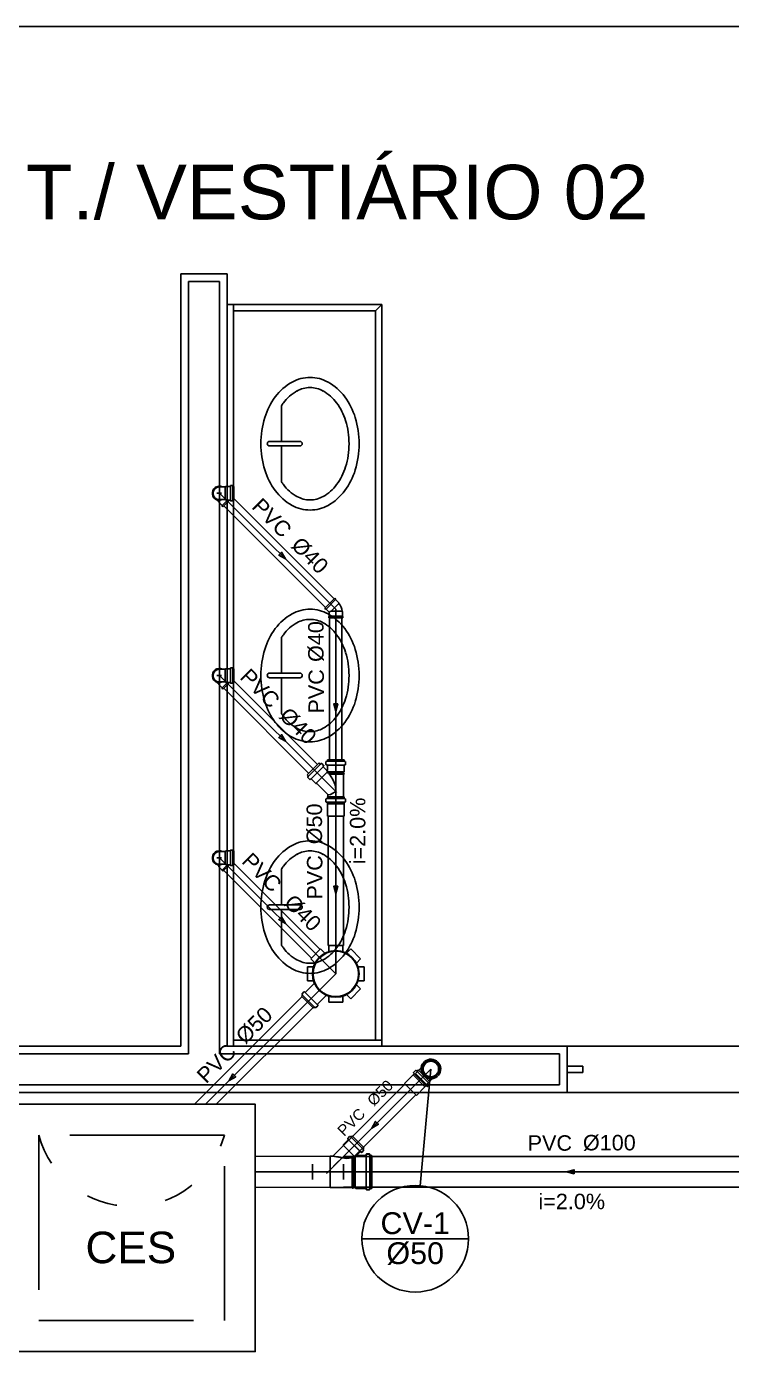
# Model space of a CAD drawing. Header units: inches. Extents: x 18.3 to 46.4, y -9.4 to 7.
# Drawn here: x 32.6 to 34.881, y -6.988 to -2.7 of the extents above; entities that cross this region are included whole.
import ezdxf

# ---------------------------------------------------------------- set-up
doc = ezdxf.new("R2010")
doc.units = ezdxf.units.IN
doc.header["$MEASUREMENT"] = 0
doc.linetypes.add('Dashed', pattern=[0.75, 0.5, -0.25])
doc.linetypes.add('DOT2', pattern=[3.175, 0, -3.175])
for name, color, linetype in [('Arquitetura', 252, 'Continuous'), ('CV-Colunas', 1, 'Continuous'), ('CV-Conexões_detalhe', 9, 'Continuous'), ('CV-Indicação_coluna', 4, 'Continuous'), ('CV-Sentido_tubo', 9, 'Continuous'), ('CV-Textos_coluna', 1, 'Continuous'), ('CV-Textos_tubo', 1, 'Continuous'), ('CV-Tubos_detalhe', 1, 'Continuous'), ('Simbolos', 3, 'Continuous'), ('SIMBOLOS-INT', 253, 'Continuous'), ('Simbolos_int', 9, 'Continuous'), ('TQ-Sentido_tubo', 9, 'Continuous'), ('TQ-Seção_tubo', 3, 'Continuous'), ('TQ-Textos_tubo', 1, 'Continuous'), ('TQ-Tubos_detalhe', 9, 'Continuous')]:
    doc.layers.add(name, color=color, linetype=linetype)
doc.styles.add('Arial', font='arial.ttf')

# ---------------------------------------------------------------- blocks, each defined once
blk = doc.blocks.new('CUBAB2')
for p, q in [((0.0666, 0.1231), (0.0666, 0.0077)), ((0.0281, 0.0077), (0.1266, 0.0077)), ((0.0281, -0.007), (0.1266, -0.007)), ((0.0666, -0.007), (0.0666, -0.1231))]:
    blk.add_line(p, q)
for centre, radius, start, end in [((0.159, 0.0951), 0.1194, 90, 119.1924), ((0.159, 0.0951), 0.1194, 60.8076, 90), ((0.1846, 0.0494), 0.1718, 119.1924, 143.4475), ((0.159, 0.0951), 0.0866, 90, 119.1924), ((0.159, 0.0951), 0.0866, 60.8076, 90), ((0.1335, 0.0494), 0.1718, 36.5525, 60.8076), ((0.2248, 0.0195), 0.2219, 143.4475, 162.9288), ((0.2248, 0.0195), 0.1891, 143.4475, 146.7796), ((0.1846, 0.0494), 0.139, 119.1924, 143.4475), ((0.1335, 0.0494), 0.139, 36.5525, 60.8076), ((0.0932, 0.0195), 0.1891, 17.0712, 36.5525), ((0.0932, 0.0195), 0.2219, 17.0712, 36.5525), ((0.2883, 0), 0.2883, 162.9288, 180), ((0.0297, 0), 0.2555, 360, 17.0712), ((0.0297, 0), 0.2883, 360, 17.0712), ((0.2883, 0), 0.2883, 180, 197.0712), ((0.0281, 0.0003), 0.00737, 90, 270), ((0.1266, 0.0003), 0.00737, 270, 90), ((0.0297, 0), 0.2883, 342.9288, 360), ((0.0297, 0), 0.2555, 342.9288, 0), ((0.2248, -0.0195), 0.2219, 197.0712, 216.5525), ((0.0932, -0.0195), 0.1891, 323.4475, 342.9288), ((0.0932, -0.0195), 0.2219, 323.4475, 342.9288), ((0.2248, -0.0195), 0.1891, 213.2204, 216.5525), ((0.1846, -0.0494), 0.1718, 216.5525, 240.8076), ((0.1846, -0.0494), 0.139, 216.5525, 240.8076), ((0.159, -0.0951), 0.0866, 240.8076, 270), ((0.159, -0.0951), 0.0866, 270, 299.1924), ((0.1335, -0.0494), 0.139, 299.1924, 323.4475), ((0.1335, -0.0494), 0.1718, 299.1924, 323.4475), ((0.159, -0.0951), 0.1194, 240.8076, 270), ((0.159, -0.0951), 0.1194, 270, 299.1924)]:
    blk.add_arc(centre, radius, start, end)

msp = doc.modelspace()

# ---------------------------------------------------------------- linework, layer by layer
at = {"layer": 'Arquitetura'}
for p, q in [((18.6, -2.7), (39.9505, -2.7)), ((33.25, -3.5), (33.1, -3.5)), ((33.1, -6), (33.1, -3.5)), ((33.25, -6), (33.25, -3.5)), ((33.125, -6.025), (33.125, -3.525)), ((33.225, -3.525), (33.125, -3.525)), ((33.225, -6.025), (33.225, -3.525)), ((33.75, -3.6), (33.25, -3.6)), ((33.27, -6), (33.27, -3.6)), ((33.75, -3.6), (33.73, -3.62)), ((33.75, -6), (33.75, -3.6)), ((33.73, -3.62), (33.27, -3.62)), ((33.73, -5.98), (33.73, -3.62)), ((30.2, -6), (33.1, -6)), ((33.75, -6), (33.25, -6)), ((33.25, -6), (34.35, -6)), ((33.27, -5.98), (33.75, -5.98)), ((34.35, -6.15), (34.35, -6)), ((34.35, -6), (35.2805, -6)), ((30.175, -6.025), (33.125, -6.025)), ((33.225, -6.025), (34.325, -6.025)), ((34.325, -6.125), (34.325, -6.025)), ((34.4, -6.0645), (34.35, -6.0645)), ((34.4, -6.0845), (34.35, -6.0845)), ((34.4, -6.0845), (34.4, -6.0645)), ((30.075, -6.125), (34.325, -6.125)), ((34.35, -6.15), (30.05, -6.15)), ((34.35, -6.15), (35.3505, -6.15))]:
    msp.add_line(p, q, dxfattribs=at)
at = {"layer": 'CV-Colunas', "linetype": 'Continuous'}
msp.add_circle((33.9087, -6.0737), 0.025, dxfattribs=at)
at = {"layer": 'CV-Conexões_detalhe', "linetype": 'Continuous'}
for p, q in [((33.5261, -6.3814), (33.5261, -6.4314)), ((33.5761, -6.4064), (33.6114, -6.371)), ((33.6261, -6.3814), (33.6261, -6.4314)), ((33.5761, -6.4064), (33.5261, -6.4064)), ((33.5761, -6.4064), (33.6261, -6.4064))]:
    msp.add_line(p, q, dxfattribs=at)
at = {"layer": 'CV-Indicação_coluna'}
for p, q in [((33.9087, -6.0737), (33.8739, -6.4513)), ((33.6856, -6.6231), (34.0306, -6.6231))]:
    msp.add_line(p, q, dxfattribs=at)
msp.add_circle((33.8581, -6.6231), 0.1725, dxfattribs=at)
at = {"layer": 'CV-Sentido_tubo'}
msp.add_lwpolyline([(33.7674, -6.2151), (33.7174, -6.265)], dxfattribs=at)
msp.add_lwpolyline([(33.7174, -6.265), (33.7391, -6.2525), (33.7299, -6.2434)], close=True, dxfattribs=at)
at = {"layer": 'CV-Tubos_detalhe'}
msp.add_line((33.9087, -6.0737), (33.5761, -6.4064), dxfattribs=at)
at = {"layer": 'Simbolos'}
for p, q in [((33.2245, -4.1897), (33.2343, -4.1897)), ((33.2343, -4.1897), (33.2435, -4.1897)), ((33.245, -4.1882), (33.2435, -4.1897)), ((33.2593, -4.1882), (33.245, -4.1882)), ((33.2602, -4.1862), (33.2602, -4.1875)), ((33.266, -4.1852), (33.2612, -4.1852)), ((33.267, -4.186), (33.2675, -4.1875)), ((33.2715, -4.1882), (33.2685, -4.1882)), ((33.2715, -4.2325), (33.2715, -4.1882)), ((33.2167, -4.2317), (33.2225, -4.2375)), ((33.2225, -4.2392), (33.2225, -4.2375)), ((33.233, -4.2497), (33.2225, -4.2392)), ((33.2245, -4.231), (33.2343, -4.231)), ((33.2343, -4.231), (33.2435, -4.231)), ((33.236, -4.254), (33.2575, -4.2325)), ((33.245, -4.2325), (33.2435, -4.231)), ((33.2593, -4.2325), (33.245, -4.2325)), ((33.2602, -4.2345), (33.2602, -4.2332)), ((33.266, -4.2355), (33.2612, -4.2355)), ((33.267, -4.2347), (33.2675, -4.2332)), ((33.2715, -4.2325), (33.2685, -4.2325)), ((33.233, -4.2512), (33.233, -4.2497)), ((33.236, -4.254), (33.233, -4.2512)), ((33.5654, -4.5826), (33.5976, -4.5504)), ((33.5654, -4.5826), (33.5682, -4.5854)), ((33.5682, -4.5854), (33.5696, -4.5854)), ((33.5696, -4.5854), (33.5792, -4.5949)), ((33.5976, -4.5504), (33.6004, -4.5532)), ((33.6004, -4.5532), (33.6004, -4.5546)), ((33.6004, -4.5546), (33.611, -4.5652)), ((33.611, -4.5652), (33.611, -4.567)), ((33.5781, -4.6094), (33.5792, -4.6084)), ((33.5781, -4.6133), (33.5781, -4.6094)), ((33.5781, -4.6133), (33.6237, -4.6133)), ((33.5792, -4.6084), (33.5792, -4.5949)), ((33.6227, -4.5935), (33.6214, -4.5923)), ((33.6227, -4.6084), (33.6227, -4.5935)), ((33.6237, -4.6094), (33.6227, -4.6084)), ((33.6237, -4.6133), (33.6237, -4.6094)), ((33.2245, -4.7797), (33.2343, -4.7797)), ((33.2343, -4.7797), (33.2435, -4.7797)), ((33.245, -4.7782), (33.2435, -4.7797)), ((33.2593, -4.7782), (33.245, -4.7782)), ((33.2602, -4.7762), (33.2602, -4.7775)), ((33.266, -4.7752), (33.2612, -4.7752)), ((33.267, -4.776), (33.2675, -4.7775)), ((33.2715, -4.7782), (33.2685, -4.7782)), ((33.2715, -4.8225), (33.2715, -4.7782)), ((33.2167, -4.8217), (33.2225, -4.8275)), ((33.2225, -4.8293), (33.2225, -4.8275)), ((33.233, -4.8398), (33.2225, -4.8293)), ((33.2245, -4.821), (33.2343, -4.821)), ((33.233, -4.8412), (33.233, -4.8398)), ((33.236, -4.844), (33.233, -4.8412)), ((33.2343, -4.821), (33.2435, -4.821)), ((33.236, -4.844), (33.2575, -4.8225)), ((33.245, -4.8225), (33.2435, -4.821)), ((33.2593, -4.8225), (33.245, -4.8225)), ((33.2602, -4.8245), (33.2602, -4.8232)), ((33.266, -4.8255), (33.2612, -4.8255)), ((33.267, -4.8247), (33.2675, -4.8232)), ((33.2715, -4.8225), (33.2685, -4.8225)), ((33.5474, -5.0834), (33.5087, -5.1222)), ((33.5474, -5.0834), (33.5504, -5.0867)), ((33.5544, -5.0852), (33.5517, -5.0867)), ((33.5557, -5.0854), (33.5617, -5.0917)), ((33.5619, -5.0929), (33.5602, -5.0949)), ((33.5602, -5.0962), (33.5722, -5.1082)), ((33.5692, -5.0797), (33.5692, -5.0884)), ((33.5699, -5.0789), (33.5729, -5.0779)), ((33.5699, -5.0894), (33.5727, -5.0897)), ((33.6282, -5.0727), (33.5737, -5.0727)), ((33.5737, -5.0727), (33.5737, -5.0769)), ((33.5737, -5.0907), (33.5737, -5.0954)), ((33.5737, -5.0954), (33.5737, -5.0957)), ((33.5737, -5.0957), (33.5737, -5.1074)), ((33.6282, -5.0727), (33.6282, -5.0769)), ((33.6282, -5.0907), (33.6282, -5.0954)), ((33.6282, -5.0954), (33.6282, -5.0957)), ((33.6282, -5.0957), (33.6282, -5.1124)), ((33.6319, -5.0789), (33.6289, -5.0779)), ((33.6319, -5.0894), (33.6292, -5.0897)), ((33.6327, -5.0797), (33.6327, -5.0884)), ((33.5087, -5.1222), (33.5119, -5.1252)), ((33.5104, -5.1292), (33.5119, -5.1264)), ((33.5107, -5.1304), (33.5169, -5.1364)), ((33.5182, -5.1367), (33.5202, -5.1349)), ((33.5214, -5.1349), (33.5367, -5.1502)), ((33.6282, -5.1124), (33.6262, -5.1142)), ((33.6262, -5.1142), (33.6262, -5.1169)), ((33.6262, -5.1169), (33.6277, -5.1169)), ((33.6262, -5.1199), (33.6262, -5.1932)), ((33.6262, -5.1199), (33.6277, -5.1199)), ((33.6277, -5.1169), (33.6277, -5.1199)), ((33.5367, -5.1502), (33.5394, -5.1502)), ((33.5394, -5.1502), (33.5752, -5.1857)), ((33.5757, -5.1869), (33.5757, -5.1932)), ((33.5692, -5.2002), (33.5692, -5.2089)), ((33.5699, -5.1992), (33.5729, -5.1984)), ((33.5699, -5.2099), (33.5727, -5.2102)), ((33.5737, -5.1932), (33.6282, -5.1932)), ((33.5737, -5.1932), (33.5737, -5.1974)), ((33.5737, -5.2112), (33.5737, -5.2159)), ((33.5737, -5.2159), (33.5737, -5.2162)), ((33.5737, -5.2162), (33.5737, -5.2552)), ((33.6282, -5.1932), (33.6282, -5.1974)), ((33.6282, -5.2112), (33.6282, -5.2159)), ((33.6282, -5.2159), (33.6282, -5.2162)), ((33.6282, -5.2162), (33.6282, -5.2552)), ((33.6319, -5.1992), (33.6289, -5.1984)), ((33.6319, -5.2099), (33.6292, -5.2102)), ((33.6327, -5.2002), (33.6327, -5.2089)), ((33.2245, -5.3697), (33.2343, -5.3697)), ((33.2343, -5.3697), (33.2435, -5.3697)), ((33.245, -5.3682), (33.2435, -5.3697)), ((33.2593, -5.3682), (33.245, -5.3682)), ((33.2602, -5.3662), (33.2602, -5.3675)), ((33.266, -5.3652), (33.2613, -5.3652)), ((33.267, -5.366), (33.2675, -5.3675)), ((33.2715, -5.3682), (33.2685, -5.3682)), ((33.2715, -5.4125), (33.2715, -5.3682)), ((33.2168, -5.4117), (33.2225, -5.4175)), ((33.2225, -5.4192), (33.2225, -5.4175)), ((33.233, -5.4298), (33.2225, -5.4192)), ((33.2245, -5.411), (33.2343, -5.411)), ((33.233, -5.4313), (33.233, -5.4298)), ((33.236, -5.434), (33.233, -5.4313)), ((33.2343, -5.411), (33.2435, -5.411)), ((33.236, -5.434), (33.2575, -5.4125)), ((33.245, -5.4125), (33.2435, -5.411)), ((33.2593, -5.4125), (33.245, -5.4125)), ((33.2602, -5.4145), (33.2602, -5.4132)), ((33.266, -5.4155), (33.2613, -5.4155)), ((33.267, -5.4147), (33.2675, -5.4132)), ((33.2715, -5.4125), (33.2685, -5.4125)), ((33.5203, -5.7171), (33.5521, -5.6853)), ((33.5521, -5.6853), (33.5659, -5.6991)), ((33.5785, -5.6745), (33.5785, -5.694)), ((33.5785, -5.6745), (33.6234, -5.6745)), ((33.6234, -5.6745), (33.6234, -5.694)), ((33.6497, -5.6853), (33.6359, -5.6991)), ((33.6497, -5.6853), (33.6815, -5.7171)), ((33.5095, -5.7435), (33.529, -5.7435)), ((33.5095, -5.7884), (33.5095, -5.7435)), ((33.5203, -5.7171), (33.5341, -5.7309)), ((33.6815, -5.7171), (33.6677, -5.7309)), ((33.6923, -5.7435), (33.6729, -5.7435)), ((33.6923, -5.7435), (33.6923, -5.7884)), ((33.5095, -5.7884), (33.529, -5.7884)), ((33.6923, -5.7884), (33.6729, -5.7884)), ((33.4917, -5.8313), (33.4933, -5.834)), ((33.4919, -5.8301), (33.498, -5.8239)), ((33.4993, -5.8237), (33.5014, -5.8255)), ((33.5028, -5.8255), (33.532, -5.7963)), ((33.6815, -5.8147), (33.6497, -5.8465)), ((33.6815, -5.8147), (33.6677, -5.8009)), ((33.4901, -5.8382), (33.4931, -5.8352)), ((33.5286, -5.8768), (33.4901, -5.8382)), ((33.5286, -5.8768), (33.5316, -5.8738)), ((33.5355, -5.8752), (33.5329, -5.8736)), ((33.5368, -5.875), (33.5429, -5.8688)), ((33.5414, -5.864), (33.5705, -5.8349)), ((33.5431, -5.8676), (33.5414, -5.8654)), ((33.5785, -5.8573), (33.5785, -5.8379)), ((33.6234, -5.8573), (33.5785, -5.8573)), ((33.6234, -5.8573), (33.6234, -5.8379)), ((33.6497, -5.8465), (33.6359, -5.8327)), ((33.8525, -6.0861), (33.8542, -6.0883)), ((33.8588, -6.0787), (33.8527, -6.0849)), ((33.8587, -6.088), (33.8773, -6.0695)), ((33.8601, -6.0785), (33.8627, -6.0801)), ((33.867, -6.0769), (33.864, -6.08)), ((33.867, -6.0769), (33.9055, -6.1155)), ((33.8507, -6.0932), (33.8231, -6.1208)), ((33.8509, -6.093), (33.8507, -6.0932)), ((33.8542, -6.0897), (33.8509, -6.093)), ((33.8894, -6.1316), (33.8892, -6.1317)), ((33.8928, -6.1282), (33.8894, -6.1316)), ((33.8963, -6.13), (33.8942, -6.1282)), ((33.8944, -6.1238), (33.913, -6.1052)), ((33.9037, -6.1236), (33.8976, -6.1298)), ((33.9039, -6.1224), (33.9023, -6.1197)), ((33.9055, -6.1155), (33.9025, -6.1185)), ((33.8892, -6.1317), (33.8617, -6.1593)), ((33.6411, -6.3029), (33.6258, -6.3181)), ((33.6413, -6.3031), (33.6261, -6.3184)), ((33.6393, -6.2996), (33.6411, -6.3016)), ((33.6458, -6.2921), (33.6396, -6.2981)), ((33.6396, -6.2999), (33.6413, -6.3019)), ((33.6461, -6.2924), (33.6398, -6.2984)), ((33.6468, -6.2919), (33.6496, -6.2934)), ((33.6471, -6.2921), (33.6498, -6.2936)), ((33.6538, -6.2901), (33.6508, -6.2931)), ((33.6541, -6.2904), (33.6511, -6.2934)), ((33.6926, -6.3289), (33.6538, -6.2901)), ((33.6928, -6.3291), (33.6541, -6.2904)), ((33.6258, -6.3209), (33.5913, -6.3556)), ((33.6261, -6.3211), (33.5916, -6.3559)), ((33.6258, -6.3181), (33.6258, -6.3209)), ((33.6261, -6.3184), (33.6261, -6.3211)), ((33.6798, -6.3416), (33.6701, -6.3514)), ((33.6801, -6.3419), (33.6703, -6.3516)), ((33.6831, -6.3431), (33.6811, -6.3416)), ((33.6833, -6.3434), (33.6813, -6.3419)), ((33.6906, -6.3369), (33.6846, -6.3431)), ((33.6908, -6.3371), (33.6848, -6.3434)), ((33.6908, -6.3359), (33.6893, -6.3331)), ((33.6926, -6.3289), (33.6896, -6.3319)), ((33.6911, -6.3361), (33.6896, -6.3334)), ((33.6928, -6.3291), (33.6898, -6.3321)), ((33.5913, -6.3556), (33.5823, -6.3556)), ((33.5916, -6.3559), (33.5826, -6.3559)), ((33.6981, -6.3531), (33.6706, -6.3531)), ((33.6983, -6.3534), (33.6708, -6.3534)), ((33.6993, -6.3496), (33.6991, -6.3521)), ((33.6996, -6.3499), (33.6993, -6.3524)), ((33.7096, -6.3486), (33.7003, -6.3486)), ((33.7098, -6.3489), (33.7006, -6.3489)), ((33.7106, -6.3494), (33.7113, -6.3524)), ((33.7108, -6.3496), (33.7116, -6.3526)), ((33.7168, -6.3531), (33.7123, -6.3531)), ((33.7171, -6.3534), (33.7126, -6.3534)), ((33.7168, -6.4596), (33.7168, -6.3531)), ((33.7171, -6.4599), (33.7171, -6.3534)), ((33.6543, -6.4571), (33.5823, -6.4571)), ((33.6546, -6.4574), (33.5826, -6.4574)), ((33.6543, -6.4571), (33.6543, -6.4586)), ((33.6573, -6.4586), (33.6543, -6.4586)), ((33.6546, -6.4574), (33.6546, -6.4589)), ((33.6576, -6.4589), (33.6546, -6.4589)), ((33.6576, -6.4571), (33.6573, -6.4586)), ((33.6638, -6.4571), (33.6576, -6.4571)), ((33.6578, -6.4574), (33.6576, -6.4589)), ((33.6641, -6.4574), (33.6578, -6.4574)), ((33.6661, -6.4596), (33.6638, -6.4571)), ((33.6663, -6.4599), (33.6641, -6.4574)), ((33.6981, -6.4596), (33.6661, -6.4596)), ((33.6983, -6.4599), (33.6663, -6.4599)), ((33.6993, -6.4631), (33.6991, -6.4606)), ((33.6996, -6.4634), (33.6993, -6.4609)), ((33.7096, -6.4641), (33.7003, -6.4641)), ((33.7098, -6.4644), (33.7006, -6.4644)), ((33.7106, -6.4634), (33.7113, -6.4604)), ((33.7108, -6.4636), (33.7116, -6.4606)), ((33.7168, -6.4596), (33.7123, -6.4596)), ((33.7171, -6.4599), (33.7126, -6.4599))]:
    msp.add_line(p, q, dxfattribs=at)
at = {"layer": 'Simbolos', "linetype": 'Continuous'}
msp.add_lwpolyline([(32.5405, -6.9879), (33.3405, -6.9879), (33.3405, -6.1879), (32.5405, -6.1879), (32.5405, -6.9879)], dxfattribs=at)
at = {"layer": 'Simbolos'}
msp.add_circle((33.6009, -5.7659), 0.0755, dxfattribs=at)
for centre, radius, start, end in [((33.2245, -4.2105), 0.0206, 90.0001, 270.0001), ((33.2593, -4.1872), 0.001, 270.0001, 355.0001), ((33.2612, -4.1862), 0.001, 90.0001, 175.0001), ((33.266, -4.1862), 0.001, 15.0001, 90.0001), ((33.2685, -4.1872), 0.001, 195.0001, 270.0001), ((33.2593, -4.2335), 0.001, 5.0001, 90.0001), ((33.2612, -4.2345), 0.001, 185.0001, 270.0001), ((33.266, -4.2345), 0.001, 270.0001, 345.0001), ((33.2685, -4.2335), 0.001, 90.0001, 165.0001), ((33.564, -4.6013), 0.0584, 8.9328, 36.0673), ((33.2245, -4.8005), 0.0206, 90.0001, 270.0001), ((33.2593, -4.7772), 0.001, 270.0001, 355.0001), ((33.2612, -4.7762), 0.001, 90.0001, 175.0001), ((33.266, -4.7762), 0.001, 15.0001, 90.0001), ((33.2685, -4.7772), 0.001, 195.0001, 270.0001), ((33.2593, -4.8235), 0.001, 5.0001, 90.0001), ((33.2612, -4.8245), 0.001, 185.0001, 270.0001), ((33.266, -4.8245), 0.001, 270.0001, 345.0001), ((33.2685, -4.8235), 0.001, 90.0001, 165.0001), ((33.5512, -5.0859), 0.001, 224.9999, 300.0001), ((33.5549, -5.0862), 0.001, 44.9999, 120.0002), ((33.5609, -5.0957), 0.001, 140.0002, 224.9999), ((33.5612, -5.0922), 0.001, 319.9999, 45.0002), ((33.5702, -5.0797), 0.001, 105, 180), ((33.5702, -5.0884), 0.001, 180, 265.0001), ((33.5727, -5.0907), 0.001, 0, 85.0001), ((33.5727, -5.0769), 0.001, 285, 0), ((33.6292, -5.0769), 0.001, 180, 255.0001), ((33.6292, -5.0907), 0.001, 95, 180), ((33.6317, -5.0884), 0.001, 275, 0), ((33.6317, -5.0797), 0.001, 0, 75.0001), ((33.5114, -5.1297), 0.001, 150.0001, 225.0002), ((33.5112, -5.1259), 0.001, 330, 45.0002), ((33.5174, -5.1359), 0.001, 224.9996, 309.9997), ((33.5209, -5.1357), 0.001, 45.0002, 130.0004), ((33.5727, -5.1074), 0.001, 225.0001, 0), ((33.5742, -5.1869), 0.0015, 0, 45), ((33.5702, -5.2002), 0.001, 105.0005, 179.9995), ((33.5702, -5.2089), 0.001, 179.9995, 265.0005), ((33.5727, -5.2112), 0.001, 0.0005, 85.0005), ((33.5727, -5.1974), 0.001, 285.0005, 0.0005), ((33.6292, -5.1974), 0.001, 179.9995, 255.0005), ((33.6292, -5.2112), 0.001, 95.0005, 179.9995), ((33.6317, -5.2089), 0.001, 275.0005, 0.0005), ((33.6317, -5.2002), 0.001, 0.0005, 75.0005), ((33.2245, -5.3905), 0.0206, 90, 270), ((33.2593, -5.3673), 0.001, 270, 355), ((33.2613, -5.3662), 0.001, 90, 175), ((33.266, -5.3662), 0.001, 15, 90), ((33.2685, -5.3673), 0.001, 195, 270), ((33.2593, -5.4135), 0.001, 5, 90), ((33.2613, -5.4145), 0.001, 185, 270), ((33.266, -5.4145), 0.001, 270, 345), ((33.2685, -5.4135), 0.001, 90, 165), ((33.4926, -5.8308), 0.001, 135, 210), ((33.4987, -5.8246), 0.001, 50, 135), ((33.5021, -5.8248), 0.001, 230, 315), ((33.4924, -5.8345), 0.001, 315, 30), ((33.5323, -5.8745), 0.001, 60, 135), ((33.5421, -5.8647), 0.001, 135, 220), ((33.5422, -5.8681), 0.001, 315, 40), ((33.536, -5.8743), 0.001, 240, 315), ((33.9087, -6.0737), 0.0318, 277.8607, 172.1393), ((33.8534, -6.0856), 0.001, 135.0001, 220.0001), ((33.8535, -6.089), 0.001, 315.0001, 40.0001), ((33.8596, -6.0794), 0.001, 60.0001, 135.0001), ((33.8633, -6.0792), 0.001, 240.0001, 315.0001), ((33.9087, -6.0737), 0.0318, 172.1393, 277.8607), ((33.8935, -6.1289), 0.001, 50.0001, 135.0001), ((33.8969, -6.1291), 0.001, 230.0001, 315.0001), ((33.9032, -6.1192), 0.001, 135.0001, 210.0001), ((33.903, -6.1229), 0.001, 315.0001, 30.0001), ((33.6403, -6.2989), 0.001, 135.0002, 220.0003), ((33.6406, -6.2991), 0.001, 134.9996, 219.9997), ((33.6403, -6.3021), 0.001, 315.0002, 40.0003), ((33.6406, -6.3024), 0.001, 314.9996, 39.9997), ((33.6463, -6.2926), 0.001, 60, 135.0002), ((33.6466, -6.2929), 0.001, 60, 135.0002), ((33.6501, -6.2926), 0.001, 240, 314.9996), ((33.6503, -6.2929), 0.001, 240, 315.0002), ((33.6806, -6.3424), 0.001, 49.9996, 135.0002), ((33.6808, -6.3426), 0.001, 50.0001, 135.0002), ((33.6838, -6.3424), 0.001, 230.0001, 314.9996), ((33.6841, -6.3426), 0.001, 230.0001, 315.0002), ((33.6901, -6.3326), 0.001, 134.9996, 209.9994), ((33.6903, -6.3329), 0.001, 135.0002, 210.0001), ((33.6901, -6.3364), 0.001, 315.0002, 30.0001), ((33.6903, -6.3366), 0.001, 314.9996, 29.9994), ((33.5913, -6.3546), 0.001, 270, 325.7319), ((33.5916, -6.3549), 0.001, 270, 325.7319), ((33.6808, -5.9276), 0.4367, 258.2685, 261.3568), ((33.6811, -5.9279), 0.4367, 258.2685, 261.3568), ((33.6358, -6.2951), 0.0674, 252.1326, 276.4454), ((33.6361, -6.2954), 0.0674, 252.1326, 276.4454), ((33.6308, -6.2866), 0.0765, 279.4509, 300.4924), ((33.6311, -6.2869), 0.0765, 279.4509, 300.4924), ((33.6706, -6.3521), 0.001, 134.9999, 270), ((33.6708, -6.3524), 0.001, 135.0002, 270), ((33.6981, -6.3521), 0.001, 270, 355.0003), ((33.6983, -6.3524), 0.001, 270, 354.9999), ((33.7003, -6.3496), 0.001, 90, 174.9999), ((33.7006, -6.3499), 0.001, 90, 174.9999), ((33.7096, -6.3496), 0.001, 14.9999, 90), ((33.7098, -6.3499), 0.001, 14.9999, 90), ((33.7123, -6.3521), 0.001, 194.9999, 270), ((33.7126, -6.3524), 0.001, 195.0003, 270), ((33.6981, -6.4606), 0.001, 4.9997, 90), ((33.6983, -6.4609), 0.001, 4.9997, 90), ((33.7003, -6.4631), 0.001, 185.0001, 270), ((33.7006, -6.4634), 0.001, 185.0001, 270), ((33.7096, -6.4631), 0.001, 270, 345.0001), ((33.7098, -6.4634), 0.001, 270, 345.0001), ((33.7123, -6.4606), 0.001, 90, 165.0001), ((33.7126, -6.4609), 0.001, 90, 165.0001)]:
    msp.add_arc(centre, radius, start, end, dxfattribs=at)
at = {"layer": 'SIMBOLOS-INT'}
for p, q in [((33.5512, -5.0872), (33.5124, -5.1259)), ((33.5597, -5.0957), (33.5209, -5.1344)), ((33.6282, -5.0779), (33.5737, -5.0779)), ((33.6282, -5.0899), (33.5737, -5.0899)), ((33.5367, -5.1502), (33.5747, -5.1122)), ((33.5747, -5.1124), (33.6282, -5.1124)), ((33.6262, -5.1169), (33.5777, -5.1169)), ((33.5777, -5.1169), (33.5802, -5.1199)), ((33.6262, -5.1199), (33.5802, -5.1199)), ((33.6002, -5.1749), (33.6037, -5.1784)), ((33.6009, -5.1732), (33.6009, -5.1812)), ((33.6262, -5.1932), (33.5757, -5.1932))]:
    msp.add_line(p, q, dxfattribs=at)
for points in [[(33.5777, -5.1169), (33.5757, -5.1144), (33.5729, -5.1084)], [(33.5997, -5.1752), (33.6012, -5.1709), (33.5989, -5.1539), (33.5917, -5.1364), (33.5802, -5.1199)], [(33.5757, -5.1869), (33.5839, -5.1852), (33.5939, -5.1799), (33.5997, -5.1752)]]:
    msp.add_lwpolyline(points, dxfattribs=at)
at = {"layer": 'Simbolos_int'}
for p, q in [((33.2245, -4.2187), (33.2245, -4.2015)), ((33.2435, -4.1897), (33.2435, -4.231)), ((33.26, -4.1882), (33.26, -4.2325)), ((33.2675, -4.1882), (33.2675, -4.2325)), ((33.2165, -4.2105), (33.231, -4.2105)), ((33.2225, -4.2375), (33.227, -4.233)), ((33.233, -4.2497), (33.2505, -4.2325)), ((33.6004, -4.5546), (33.5696, -4.5854)), ((33.5857, -4.5923), (33.611, -4.567)), ((33.5829, -4.5933), (33.5792, -4.5949)), ((33.5792, -4.6084), (33.6227, -4.6084)), ((33.5857, -4.5923), (33.5829, -4.5933)), ((33.6214, -4.5923), (33.5857, -4.5923)), ((33.2165, -4.8005), (33.231, -4.8005)), ((33.2245, -4.8087), (33.2245, -4.7915)), ((33.2435, -4.7797), (33.2435, -4.821)), ((33.26, -4.7782), (33.26, -4.8225)), ((33.2675, -4.7782), (33.2675, -4.8225)), ((33.2225, -4.8275), (33.227, -4.823)), ((33.233, -4.8398), (33.2505, -4.8225)), ((33.5737, -5.1982), (33.6282, -5.1982)), ((33.5737, -5.2104), (33.6282, -5.2104)), ((33.5737, -5.2159), (33.6282, -5.2159)), ((33.5737, -5.2552), (33.6282, -5.2552)), ((33.2165, -5.3905), (33.231, -5.3905)), ((33.2245, -5.3987), (33.2245, -5.3815)), ((33.2435, -5.3697), (33.2435, -5.411)), ((33.26, -5.3682), (33.26, -5.4125)), ((33.2675, -5.3682), (33.2675, -5.4125)), ((33.2225, -5.4175), (33.227, -5.413)), ((33.233, -5.4298), (33.2505, -5.4125)), ((33.5408, -5.8646), (33.5023, -5.826)), ((33.5322, -5.8732), (33.4936, -5.8347)), ((33.8587, -6.088), (33.8944, -6.1238)), ((33.8634, -6.0805), (33.902, -6.119)), ((33.8231, -6.1208), (33.8617, -6.1593)), ((33.8509, -6.093), (33.8894, -6.1316)), ((33.8548, -6.0891), (33.8933, -6.1277)), ((33.6803, -6.3409), (33.6418, -6.3024)), ((33.6806, -6.3411), (33.6421, -6.3026)), ((33.6888, -6.3324), (33.6503, -6.2939)), ((33.6891, -6.3326), (33.6506, -6.2941)), ((33.6616, -6.3566), (33.6258, -6.3209)), ((33.6618, -6.3569), (33.6261, -6.3211)), ((33.5823, -6.4571), (33.5823, -6.3556)), ((33.5826, -6.4574), (33.5826, -6.3559)), ((33.6543, -6.3596), (33.6543, -6.4571)), ((33.6546, -6.3599), (33.6546, -6.4574)), ((33.6576, -6.3584), (33.6576, -6.4571)), ((33.6578, -6.3586), (33.6578, -6.4574)), ((33.6638, -6.3559), (33.6638, -6.4571)), ((33.6641, -6.3561), (33.6641, -6.4574)), ((33.6988, -6.4596), (33.6988, -6.3531)), ((33.6991, -6.4599), (33.6991, -6.3534)), ((33.7116, -6.4596), (33.7116, -6.3531)), ((33.7118, -6.4599), (33.7118, -6.3534)), ((33.5851, -6.4064), (33.5671, -6.4064)), ((33.5861, -6.3966), (33.5708, -6.4119))]:
    msp.add_line(p, q, dxfattribs=at)
at = {"layer": 'Simbolos_int', "linetype": 'Dashed'}
msp.add_lwpolyline([(32.6405, -6.8879), (33.2405, -6.8879), (33.2405, -6.2879), (32.6405, -6.2879), (32.6405, -6.8879)], dxfattribs=at)
at = {"layer": 'Simbolos_int'}
for centre, radius in [((33.6009, -5.7659), 0.0735), ((33.9087, -6.0737), 0.0273)]:
    msp.add_circle(centre, radius, dxfattribs=at)
for centre, start, end in [((33.2245, -4.2105), 64.6232, 295.3769), ((33.2245, -4.2105), 64.6232, 250.3769), ((33.2245, -4.8005), 64.6232, 295.3769), ((33.2245, -4.8005), 64.6232, 250.3769), ((33.2245, -5.3905), 64.6231, 295.3768), ((33.2245, -5.3905), 64.6231, 250.3768)]:
    msp.add_arc(centre, 0.0228, start, end, dxfattribs=at)
at = {"layer": 'Simbolos_int', "linetype": 'DOT2', "ltscale": 0.05}
msp.add_arc((32.9405, -6.2084), 0.3103, 194.816, 345.184, dxfattribs=at)
at = {"layer": 'TQ-Sentido_tubo'}
for points in [[(33.388, -4.373), (33.4379, -4.4229)], [(33.6009, -4.8456), (33.6009, -4.9162)], [(33.388, -4.963), (33.4379, -5.0129)], [(33.6009, -5.4356), (33.6009, -5.5062)], [(33.388, -5.553), (33.4379, -5.6029)], [(34.4182, -6.4064), (34.3476, -6.4064)]]:
    msp.add_lwpolyline(points, dxfattribs=at)
for points in [[(33.4379, -4.4229), (33.4254, -4.4013), (33.4163, -4.4104)], [(33.6009, -4.9162), (33.6074, -4.8921), (33.5945, -4.8921)], [(33.4379, -5.0129), (33.4254, -4.9913), (33.4163, -5.0004)], [(33.6009, -5.5062), (33.6074, -5.4821), (33.5945, -5.4821)], [(33.4379, -5.6029), (33.4254, -5.5813), (33.4163, -5.5904)], [(33.2557, -6.1111), (33.2774, -6.0986), (33.2682, -6.0895)], [(34.3476, -6.4064), (34.3718, -6.4129), (34.3718, -6.3999)]]:
    msp.add_lwpolyline(points, close=True, dxfattribs=at)
at = {"layer": 'TQ-Seção_tubo'}
for p, q in [((33.2666, -4.2234), (33.5956, -4.5523)), ((33.2384, -4.2516), (33.5673, -4.5806)), ((33.5809, -4.6133), (33.5809, -5.0727)), ((33.6209, -4.6133), (33.6209, -5.0727)), ((33.2384, -4.8416), (33.5138, -5.1171)), ((33.2666, -4.8134), (33.5421, -5.0888)), ((33.5759, -5.2552), (33.5759, -5.6745)), ((33.6259, -5.2552), (33.6259, -5.6745)), ((33.2384, -5.4316), (33.5221, -5.7154)), ((33.2666, -5.4034), (33.5504, -5.6871)), ((33.4917, -5.8398), (33.1436, -6.1879)), ((33.527, -5.8752), (33.2143, -6.1879)), ((33.8247, -6.1224), (33.5938, -6.3534)), ((33.8601, -6.1577), (33.6543, -6.3635)), ((33.5823, -6.3556), (33.3405, -6.3564)), ((35.1788, -6.3564), (33.6261, -6.3564)), ((33.5823, -6.4571), (33.3405, -6.4564)), ((35.1788, -6.4564), (33.6261, -6.4564))]:
    msp.add_line(p, q, dxfattribs=at)
at = {"layer": 'TQ-Tubos_detalhe'}
for p, q in [((33.225, -4.21), (33.6009, -4.5859)), ((33.6009, -4.5859), (33.6009, -5.1759)), ((33.225, -4.8), (33.6009, -5.1759)), ((33.6009, -5.1759), (33.6009, -5.7659)), ((33.225, -5.39), (33.6009, -5.7659)), ((33.6009, -5.7659), (33.179, -6.1879)), ((33.5761, -6.4064), (33.3405, -6.4064)), ((35.1898, -6.4064), (33.5761, -6.4064))]:
    msp.add_line(p, q, dxfattribs=at)

# ---------------------------------------------------------------- block references
at = {"layer": 'Arquitetura'}
for p in [(33.3587, -4.0503), (33.3587, -4.8003)]:
    msp.add_blockref('CUBAB2', p, dxfattribs=at)
at = {"layer": 'Arquitetura', "xscale": -1, "rotation": 180}
msp.add_blockref('CUBAB2', (33.3587, -5.5497), dxfattribs=at)

# ---------------------------------------------------------------- texts
at = {"layer": 'Arquitetura', "insert": (34.6127, -3.3266), "char_height": 0.1765, "width": 2.866725, "attachment_point": 9, "line_spacing_factor": 0.9, "style": 'Arial'}
msp.add_mtext('SANIT./ VESTIÁRIO 02', dxfattribs=at)
at = {"layer": 'CV-Textos_coluna', "char_height": 0.0706, "attachment_point": 8, "line_spacing_factor": 0.9, "style": 'Arial'}
for s, insert, width in [('CV-1', (33.858, -6.609), 0.442754), ('%%c50', (33.858, -6.7077), 0.366908)]:
    msp.add_mtext(s, dxfattribs=dict(at, insert=insert, width=width))
at = {"layer": 'CV-Textos_tubo', "char_height": 0.0353, "rotation": 45.0001, "line_spacing_factor": 0.9, "style": 'Arial'}
for s, insert, width, attachment_point in [('%%c50', (33.7248, -6.1975), 0.172222, 7), ('PVC', (33.6998, -6.2223), 0.187798, 9)]:
    msp.add_mtext(s, dxfattribs=dict(at, insert=insert, width=width, attachment_point=attachment_point))
at = {"layer": 'Simbolos', "insert": (32.7913, -6.7036), "char_height": 0.10214, "width": 0.579723, "attachment_point": 7, "line_spacing_factor": 0.9, "style": 'Arial'}
msp.add_mtext('CES', dxfattribs=at)
at = {"layer": 'TQ-Textos_tubo', "char_height": 0.05, "line_spacing_factor": 0.9, "style": 'Arial'}
for s, insert, width, attachment_point, rotation in [('PVC', (33.427, -4.3588), 0.187798, 9, 315.0001), ('%%c40', (33.452, -4.3838), 0.172222, 7, 315.0001), ('%%c40', (33.5634, -4.7564), 0.172222, 7, 90), ('PVC', (33.3887, -4.9105), 0.187798, 9, 315), ('PVC', (33.5634, -4.7799), 0.187798, 9, 90), ('%%c40', (33.4137, -4.9355), 0.172222, 7, 315), ('%%c50', (33.5584, -5.3465), 0.172222, 7, 90), ('i=2.0%', (33.6974, -5.3033), 0.281696, 8, 90), ('PVC', (33.3945, -5.5063), 0.187798, 9, 315.0007), ('PVC', (33.5584, -5.3818), 0.187798, 9, 90), ('%%c40', (33.4289, -5.5406), 0.172222, 7, 315.0007), ('%%c50', (33.3089, -5.9976), 0.172222, 7, 45), ('PVC', (33.2839, -6.0226), 0.187798, 9, 45)]:
    msp.add_mtext(s, dxfattribs=dict(at, insert=insert, width=width, attachment_point=attachment_point, rotation=rotation))
for s, insert, width, attachment_point in [('PVC', (34.3653, -6.3389), 0.187798, 9), ('%%c100', (34.4005, -6.3389), 0.222954, 7), ('i=2.0%', (34.3644, -6.528), 0.281696, 8)]:
    msp.add_mtext(s, dxfattribs=dict(at, insert=insert, width=width, attachment_point=attachment_point))

doc.saveas('drawing.dxf')
